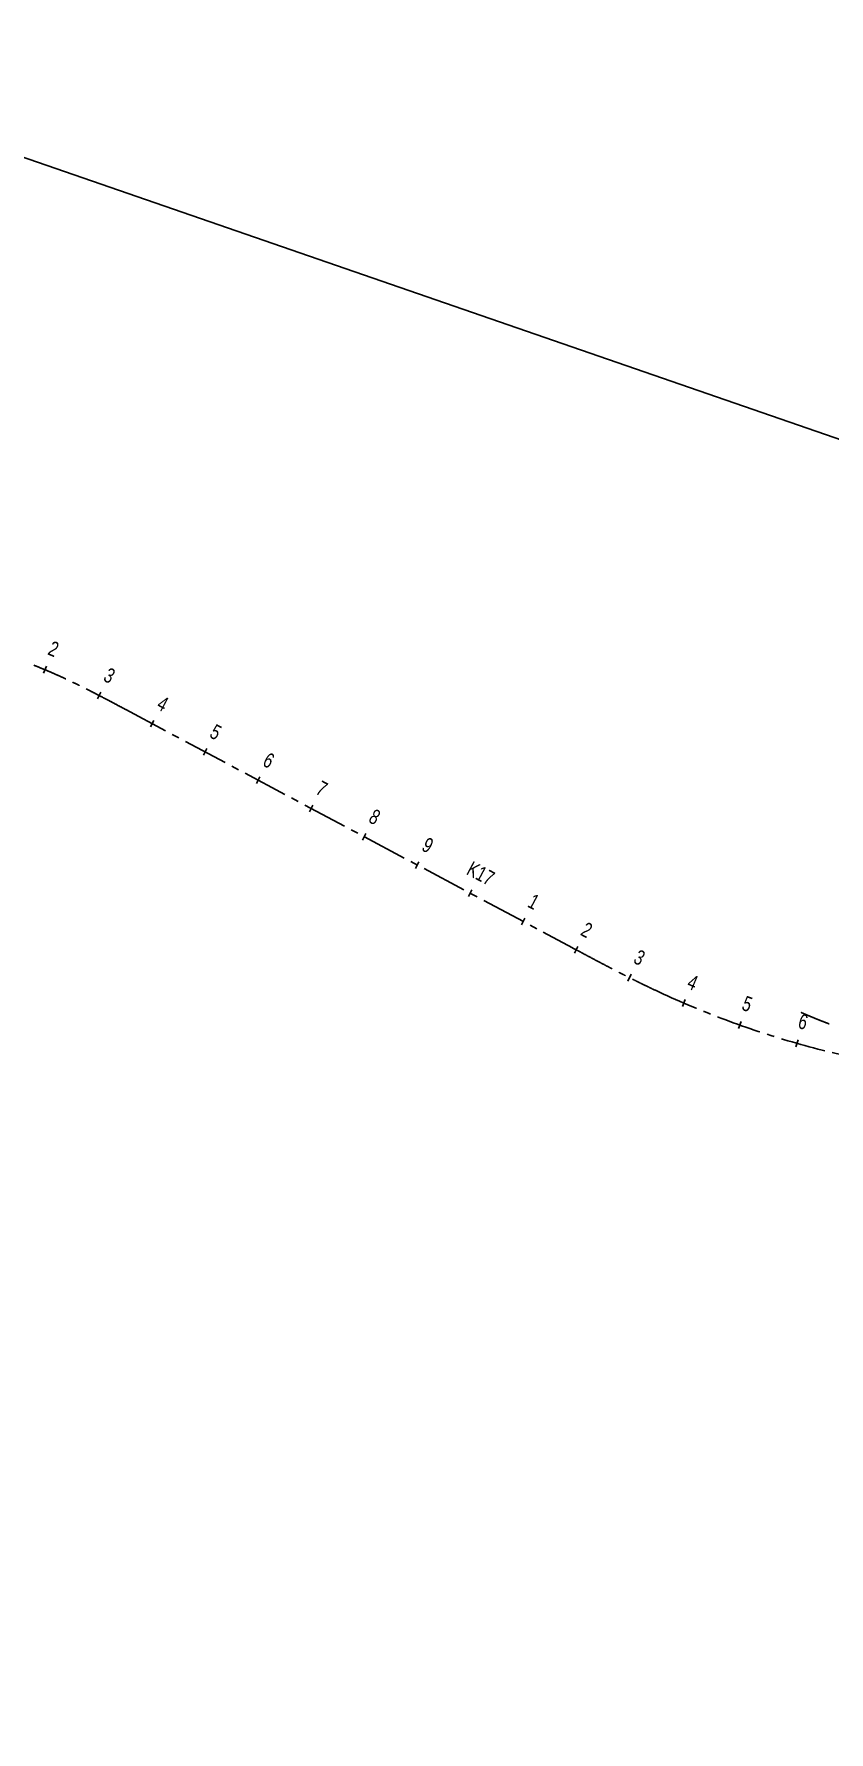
# Model space of a CAD drawing. Header units: millimetres. Extents: x 29316 to 52938, y 29851 to 35526.
# Drawn here: x 45470 to 46794, y 32284 to 35111 of the extents above; entities that cross this region are included whole.
import ezdxf
from ezdxf.enums import TextEntityAlignment as Align

# ---------------------------------------------------------------- set-up
doc = ezdxf.new("R2010")
doc.units = ezdxf.units.MM
doc.header["$MEASUREMENT"] = 0
doc.linetypes.add('CENTER2', pattern=[1.125, 0.75, -0.125, 0.125, -0.125])
doc.layers.get('0').update_dxf_attribs({"linetype": 'CONTINUOUS'})
doc.layers.add('平面分图边界', color=1, linetype='CONTINUOUS', plot=False)
doc.layers.add('标注_桩号', color=2, linetype='CONTINUOUS')
doc.layers.add('道路中线_A', color=7, linetype='CONTINUOUS')
doc.styles.get("Standard").update_dxf_attribs({"font": 'rc9.shx', "width": 0.75, "height": 6, "bigfont": 'hztxt.shx'})

msp = doc.modelspace()

# ---------------------------------------------------------------- linework, layer by layer
at = {"color": 1, "linetype": 'CENTER2', "ltscale": 100}
msp.add_line((45623.1, 33986.2), (46366.5, 33589.6), dxfattribs=at)
at = {"color": 1, "linetype": 'CENTER2', "ltscale": 100, "flags": 128}
for points in [[(45623.1, 33986.2), (45622.3, 33986.6), (45621.4, 33987.1), (45620.6, 33987.5), (45619.8, 33988), (45618.9, 33988.4), (45618.1, 33988.8), (45617.3, 33989.3), (45616.4, 33989.7), (45615.6, 33990.2), (45614.8, 33990.6), (45613.9, 33991.1), (45613.1, 33991.5), (45612.3, 33992), (45611.4, 33992.4), (45610.6, 33992.8), (45609.7, 33993.3), (45608.9, 33993.7), (45608.1, 33994.2), (45607.2, 33994.6), (45606.4, 33995.1), (45605.6, 33995.5), (45604.7, 33996), (45603.9, 33996.4), (45603.1, 33996.8), (45602.2, 33997.3), (45601.4, 33997.7), (45600.6, 33998.2), (45599.7, 33998.6), (45598.9, 33999), (45598.1, 33999.5), (45597.2, 33999.9), (45596.4, 34000.4), (45595.6, 34000.8), (45594.7, 34001.3), (45593.9, 34001.7), (45593.1, 34002.1), (45592.2, 34002.6), (45591.4, 34003), (45590.6, 34003.5), (45589.7, 34003.9), (45588.9, 34004.3), (45588, 34004.8), (45587.2, 34005.2), (45586.4, 34005.7), (45585.5, 34006.1), (45584.7, 34006.5), (45583.9, 34007), (45583, 34007.4), (45582.2, 34007.8), (45581.4, 34008.3), (45580.5, 34008.7), (45579.7, 34009.2), (45578.8, 34009.6), (45578, 34010), (45577.2, 34010.5), (45576.3, 34010.9), (45575.5, 34011.3), (45574.6, 34011.8), (45573.8, 34012.2), (45573, 34012.6), (45572.1, 34013.1), (45571.3, 34013.5), (45570.5, 34013.9), (45569.6, 34014.4), (45568.8, 34014.8), (45567.9, 34015.2), (45567.1, 34015.7), (45566.2, 34016.1), (45565.4, 34016.5), (45564.6, 34016.9), (45563.7, 34017.4), (45562.9, 34017.8), (45562, 34018.2), (45561.2, 34018.7), (45560.4, 34019.1), (45559.5, 34019.5), (45558.7, 34019.9), (45557.8, 34020.4), (45557, 34020.8), (45556.1, 34021.2), (45555.3, 34021.6), (45554.5, 34022.1), (45553.6, 34022.5), (45552.8, 34022.9), (45551.9, 34023.3), (45551.1, 34023.8), (45550.2, 34024.2), (45549.4, 34024.6), (45548.5, 34025), (45547.7, 34025.4), (45546.8, 34025.8), (45546, 34026.3), (45545.2, 34026.7), (45544.3, 34027.1), (45543.5, 34027.5), (45542.6, 34027.9), (45541.8, 34028.4), (45540.9, 34028.8), (45540.1, 34029.2), (45539.2, 34029.6), (45538.4, 34030), (45537.5, 34030.4), (45536.7, 34030.8), (45535.8, 34031.2), (45535, 34031.6), (45534.1, 34032.1), (45533.3, 34032.5), (45532.4, 34032.9), (45531.6, 34033.3), (45530.7, 34033.7), (45529.9, 34034.1), (45529, 34034.5), (45528.1, 34034.9), (45527.3, 34035.3), (45526.4, 34035.7), (45525.6, 34036.1), (45524.7, 34036.5), (45523.9, 34036.9), (45523, 34037.3), (45522.2, 34037.7), (45521.3, 34038.1), (45520.4, 34038.5), (45519.6, 34038.9), (45518.7, 34039.3), (45517.9, 34039.7), (45517, 34040.1), (45516.2, 34040.5), (45515.3, 34040.9), (45514.4, 34041.3), (45513.6, 34041.7), (45512.7, 34042.1), (45511.9, 34042.4), (45511, 34042.8), (45510.1, 34043.2), (45509.3, 34043.6), (45508.4, 34044), (45507.6, 34044.4), (45506.7, 34044.8), (45505.8, 34045.2), (45505, 34045.5), (45504.1, 34045.9), (45503.2, 34046.3), (45502.4, 34046.7), (45501.5, 34047.1), (45500.6, 34047.4), (45499.8, 34047.8), (45498.9, 34048.2), (45498, 34048.6), (45497.2, 34048.9), (45496.3, 34049.3), (45495.4, 34049.7), (45494.6, 34050.1), (45493.7, 34050.4), (45492.8, 34050.8), (45492, 34051.2), (45491.1, 34051.5), (45490.2, 34051.9), (45489.4, 34052.3), (45488.5, 34052.6), (45487.6, 34053), (45486.7, 34053.3), (45485.9, 34053.7), (45485, 34054.1), (45484.1, 34054.4), (45483.2, 34054.8), (45482.4, 34055.1), (45481.5, 34055.5), (45480.6, 34055.9), (45479.7, 34056.2), (45478.9, 34056.6), (45478, 34056.9), (45477.1, 34057.3), (45476.2, 34057.6), (45475.4, 34058), (45474.5, 34058.3), (45473.6, 34058.7), (45472.7, 34059), (45471.8, 34059.3), (45471, 34059.7), (45470.1, 34060), (45470.1, 34060)], [(46366.5, 33589.6), (46367.2, 33589.1), (46368, 33588.7), (46368.7, 33588.3), (46369.5, 33587.9), (46370.3, 33587.5), (46371, 33587.1), (46371.8, 33586.7), (46372.5, 33586.3), (46373.3, 33585.9), (46374.1, 33585.5), (46374.8, 33585.1), (46375.6, 33584.7), (46376.4, 33584.3), (46377.1, 33583.9), (46377.9, 33583.5), (46378.6, 33583.1), (46379.4, 33582.7), (46380.2, 33582.3), (46380.9, 33581.8), (46381.7, 33581.4), (46382.4, 33581), (46383.2, 33580.6), (46384, 33580.2), (46384.7, 33579.8), (46385.5, 33579.4), (46386.2, 33579), (46387, 33578.6), (46387.8, 33578.2), (46388.5, 33577.8), (46389.3, 33577.4), (46390, 33577), (46390.8, 33576.6), (46391.6, 33576.2), (46392.3, 33575.8), (46393.1, 33575.4), (46393.9, 33575), (46394.6, 33574.6), (46395.4, 33574.2), (46396.1, 33573.8), (46396.9, 33573.3), (46397.7, 33572.9), (46398.4, 33572.5), (46399.2, 33572.1), (46399.9, 33571.7), (46400.7, 33571.3), (46401.5, 33570.9), (46402.2, 33570.5), (46403, 33570.1), (46403.8, 33569.7), (46404.5, 33569.3), (46405.3, 33568.9), (46406, 33568.5), (46406.8, 33568.1), (46407.6, 33567.7), (46408.3, 33567.3), (46409.1, 33566.9), (46409.8, 33566.5), (46410.6, 33566.1), (46411.4, 33565.7), (46412.1, 33565.3), (46412.9, 33564.9), (46413.7, 33564.5), (46414.4, 33564.1), (46415.2, 33563.7), (46416, 33563.3), (46416.7, 33562.9), (46417.5, 33562.5), (46418.2, 33562.1), (46419, 33561.7), (46419.8, 33561.3), (46420.5, 33560.9), (46421.3, 33560.5), (46422.1, 33560.1), (46422.8, 33559.7), (46423.6, 33559.3), (46424.3, 33558.9), (46425.1, 33558.5), (46425.9, 33558.1), (46426.6, 33557.7), (46427.4, 33557.3), (46428.2, 33556.9), (46428.9, 33556.5), (46429.7, 33556.1), (46430.5, 33555.7), (46431.2, 33555.3), (46432, 33554.9), (46432.8, 33554.5), (46433.5, 33554.1), (46434.3, 33553.7), (46435.1, 33553.3), (46435.8, 33552.9), (46436.6, 33552.5), (46437.4, 33552.1), (46438.1, 33551.7), (46438.9, 33551.3), (46439.7, 33551), (46440.4, 33550.6), (46441.2, 33550.2), (46441.9, 33549.8), (46442.7, 33549.4), (46443.5, 33549), (46444.2, 33548.6), (46445, 33548.2), (46445.8, 33547.8), (46446.6, 33547.4), (46447.3, 33547), (46448.1, 33546.6), (46448.9, 33546.2), (46449.6, 33545.8), (46450.4, 33545.4), (46451.2, 33545.1), (46451.9, 33544.7), (46452.7, 33544.3), (46453.5, 33543.9), (46454.2, 33543.5), (46455, 33543.1), (46455.8, 33542.7), (46456.5, 33542.3), (46457.3, 33541.9), (46458.1, 33541.5), (46458.8, 33541.2), (46459.6, 33540.8), (46460.4, 33540.4), (46461.2, 33540), (46461.9, 33539.6), (46462.7, 33539.2), (46463.5, 33538.8), (46464.2, 33538.4), (46465, 33538.1), (46465.8, 33537.7), (46466.5, 33537.3), (46467.3, 33536.9), (46468.1, 33536.5), (46468.9, 33536.1), (46469.6, 33535.7), (46470.4, 33535.4), (46471.2, 33535), (46471.9, 33534.6), (46472.7, 33534.2), (46473.5, 33533.8), (46474.3, 33533.5), (46475, 33533.1), (46475.8, 33532.7), (46476.6, 33532.3), (46477.4, 33531.9), (46478.1, 33531.5), (46478.9, 33531.2), (46479.7, 33530.8), (46480.4, 33530.4), (46481.2, 33530), (46482, 33529.6), (46482.8, 33529.3), (46483.5, 33528.9), (46484.3, 33528.5), (46485.1, 33528.1), (46485.9, 33527.8), (46486.6, 33527.4), (46487.4, 33527), (46488.2, 33526.6), (46489, 33526.3), (46489.7, 33525.9), (46490.5, 33525.5), (46491.3, 33525.1), (46492.1, 33524.8), (46492.9, 33524.4), (46493.6, 33524), (46494.4, 33523.6), (46495.2, 33523.3), (46496, 33522.9), (46496.7, 33522.5), (46497.5, 33522.1), (46498.3, 33521.8), (46499.1, 33521.4), (46499.9, 33521), (46500.6, 33520.7), (46501.4, 33520.3), (46502.2, 33519.9), (46503, 33519.6), (46503.7, 33519.2), (46504.5, 33518.8), (46504.5, 33518.8)]]:
    msp.add_lwpolyline(points, dxfattribs=at)
at = {"color": 1, "linetype": 'CENTER2', "ltscale": 100}
msp.add_arc((47163.4, 34918.5), 1547, 244.7911, 262.2896, dxfattribs=at)
at = {"layer": '平面分图边界', "color": 2, "flags": 128}
msp.add_lwpolyline([(44857.4, 35111.3), (52938.3, 32318), (52085.6, 29851.2), (44004.7, 32644.5)], close=True, dxfattribs=at)
at = {"layer": '标注_桩号'}
for p, q in [((45490.7, 34058.5), (45485.9, 34046.9)), ((45581.4, 34015.3), (45575.7, 34004.2)), ((45669.8, 33968.3), (45663.9, 33957.3)), ((45758, 33921.3), (45752.1, 33910.2)), ((45846.2, 33874.2), (45840.4, 33863.2)), ((45934.5, 33827.1), (45928.6, 33816.1)), ((46022.7, 33780), (46016.8, 33769)), ((46110.9, 33733), (46105, 33721.9)), ((46199.2, 33685.9), (46193.3, 33674.9)), ((46287.4, 33638.8), (46281.5, 33627.8)), ((46375.6, 33591.8), (46369.7, 33580.7)), ((46464.1, 33545.5), (46458.5, 33534.3)), ((46554.3, 33503.3), (46549.4, 33491.8)), ((46647, 33466.9), (46642.8, 33455.1)), ((46741.9, 33436.5), (46738.4, 33424.5))]:
    msp.add_line(p, q, dxfattribs=at)
at = {"layer": '道路中线_A', "color": 6, "linetype": 'CENTER2', "ltscale": 100, "flags": 128}
msp.add_lwpolyline([(46747.2, 33481.8), (46747.5, 33481.7, -0.000001), (46747.7, 33481.6, -0.000002), (46748, 33481.5, -0.000003), (46748.2, 33481.4, -0.000003), (46748.5, 33481.3, -0.000004), (46748.7, 33481.2, -0.000005), (46749, 33481.1, -0.000006), (46749.2, 33481, -0.000007), (46749.5, 33480.9, -0.000007), (46749.8, 33480.7, -0.000008), (46750, 33480.6, -0.000009), (46750.3, 33480.5, -0.00001), (46750.5, 33480.4, -0.00001), (46750.8, 33480.3, -0.000011), (46751, 33480.2, -0.000012), (46751.3, 33480.1, -0.000013), (46751.5, 33480, -0.000014), (46751.8, 33479.9, -0.000014), (46752.1, 33479.8, -0.000015), (46752.3, 33479.7, -0.000016), (46752.6, 33479.6, -0.000017), (46752.8, 33479.4, -0.000017), (46753.1, 33479.3, -0.000018), (46753.3, 33479.2, -0.000019), (46753.6, 33479.1, -0.00002), (46753.8, 33479, -0.00002), (46754.1, 33478.9, -0.000021), (46754.4, 33478.8, -0.000022), (46754.6, 33478.7, -0.000023), (46754.9, 33478.6, -0.000024), (46755.1, 33478.5, -0.000024), (46755.4, 33478.4, -0.000025), (46755.6, 33478.3, -0.000026), (46755.9, 33478.1, -0.000027), (46756.2, 33478, -0.000027), (46756.4, 33477.9, -0.000028), (46756.7, 33477.8, -0.000029), (46756.9, 33477.7, -0.00003), (46757.2, 33477.6, -0.00003), (46757.4, 33477.5, -0.000031), (46757.7, 33477.4, -0.000032), (46757.9, 33477.3, -0.000033), (46758.2, 33477.2, -0.000034), (46758.5, 33477.1, -0.000034), (46758.7, 33477, -0.000035), (46759, 33476.8, -0.000036), (46759.2, 33476.7, -0.000037), (46759.5, 33476.6, -0.000037), (46759.7, 33476.5, -0.000038), (46760, 33476.4, -0.000039), (46760.2, 33476.3, -0.00004), (46760.5, 33476.2, -0.000041), (46760.8, 33476.1, -0.000041), (46761, 33476, -0.000042), (46761.3, 33475.9, -0.000043), (46761.5, 33475.8, -0.000044), (46761.8, 33475.7, -0.000044), (46762, 33475.6, -0.000045), (46762.3, 33475.4, -0.000046), (46762.6, 33475.3, -0.000047), (46762.8, 33475.2, -0.000047), (46763.1, 33475.1, -0.000048), (46763.3, 33475, -0.000049), (46763.6, 33474.9, -0.00005), (46763.8, 33474.8, -0.000051), (46764.1, 33474.7, -0.000051), (46764.3, 33474.6, -0.000052), (46764.6, 33474.5, -0.000053), (46764.9, 33474.4, -0.000054), (46765.1, 33474.3, -0.000054), (46765.4, 33474.2, -0.000055), (46765.6, 33474.1, -0.000056), (46765.9, 33473.9, -0.000057), (46766.1, 33473.8, -0.000057), (46766.4, 33473.7, -0.000058), (46766.7, 33473.6, -0.000059), (46766.9, 33473.5, -0.00006), (46767.2, 33473.4, -0.000061), (46767.4, 33473.3, -0.000061), (46767.7, 33473.2, -0.000062), (46767.9, 33473.1, -0.000063), (46768.2, 33473, -0.000064), (46768.5, 33472.9, -0.000064), (46768.7, 33472.8, -0.000065), (46769, 33472.7, -0.000066), (46769.2, 33472.6, -0.000067), (46769.5, 33472.5, -0.000068), (46769.7, 33472.4, -0.000068), (46770, 33472.3, -0.000069), (46770.2, 33472.1, -0.00007), (46770.5, 33472, -0.000071), (46770.8, 33471.9, -0.000071), (46771, 33471.8, -0.000072), (46771.3, 33471.7, -0.000073), (46771.5, 33471.6, -0.000074), (46771.8, 33471.5, -0.000074), (46772, 33471.4, -0.000075), (46772.3, 33471.3, -0.000076), (46772.6, 33471.2, -0.000077), (46772.8, 33471.1, -0.000078), (46773.1, 33471, -0.000078), (46773.3, 33470.9, -0.000079), (46773.6, 33470.8, -0.00008), (46773.8, 33470.7, -0.000081), (46774.1, 33470.6, -0.000081), (46774.4, 33470.5, -0.000082), (46774.6, 33470.4, -0.000083), (46774.9, 33470.3, -0.000084), (46775.1, 33470.2, -0.000084), (46775.4, 33470.1, -0.000085), (46775.7, 33469.9, -0.000086), (46775.9, 33469.8, -0.000087), (46776.2, 33469.7, -0.000088), (46776.4, 33469.6, -0.000088), (46776.7, 33469.5, -0.000089), (46776.9, 33469.4, -0.00009), (46777.2, 33469.3, -0.000091), (46777.5, 33469.2, -0.000091), (46777.7, 33469.1, -0.000092), (46778, 33469, -0.000093), (46778.2, 33468.9, -0.000094), (46778.5, 33468.8, -0.000095), (46778.7, 33468.7, -0.000095), (46779, 33468.6, -0.000096), (46779.3, 33468.5, -0.000097), (46779.5, 33468.4, -0.000098), (46779.8, 33468.3, -0.000098), (46780, 33468.2, -0.000099), (46780.3, 33468.1, -0.0001), (46780.6, 33468, -0.000101), (46780.8, 33467.9, -0.000101), (46781.1, 33467.8, -0.000102), (46781.3, 33467.7, -0.000103), (46781.6, 33467.6, -0.000104), (46781.8, 33467.5, -0.000105), (46782.1, 33467.4, -0.000105), (46782.4, 33467.3, -0.000106), (46782.6, 33467.2, -0.000107), (46782.9, 33467.1, -0.000108), (46783.1, 33467, -0.000108), (46783.4, 33466.9, -0.000109), (46783.7, 33466.8, -0.00011), (46783.9, 33466.7, -0.000111), (46784.2, 33466.6, -0.000111), (46784.4, 33466.5, -0.000112), (46784.7, 33466.4, -0.000113), (46785, 33466.3, -0.000114), (46785.2, 33466.2, -0.000115), (46785.5, 33466.1, -0.000115), (46785.7, 33466, -0.000116), (46786, 33465.9, -0.000117), (46786.2, 33465.8, -0.000118), (46786.5, 33465.7, -0.000118), (46786.8, 33465.6, -0.000119), (46787, 33465.5, -0.00012), (46787.3, 33465.4, -0.000121), (46787.5, 33465.3, -0.000122), (46787.8, 33465.2, -0.000122), (46788.1, 33465.1, -0.000123), (46788.3, 33465, -0.000124), (46788.6, 33464.9, -0.000125), (46788.8, 33464.8, -0.000125), (46789.1, 33464.7, -0.000126), (46789.4, 33464.6, -0.000127), (46789.6, 33464.5, -0.000128), (46789.9, 33464.4, -0.000128), (46790.1, 33464.3, -0.000129), (46790.4, 33464.2, -0.00013), (46790.7, 33464.1, -0.000131), (46790.9, 33464, -0.000132), (46791.2, 33463.9, -0.000132), (46791.4, 33463.8, -0.000133), (46791.7, 33463.7, -0.000134), (46792, 33463.6, -0.000135), (46792.2, 33463.5, -0.000135), (46792.5, 33463.4, -0.000136), (46792.7, 33463.3, -0.000137), (46793, 33463.2, -0.000138), (46793.3, 33463.1, -0.000139), (46793.5, 33463)], format="xyb", dxfattribs=at)

# ---------------------------------------------------------------- texts
at = {"layer": '标注_桩号', "width": 0.75}
for s, rotation, p in [('2', 337.363, (45497.9, 34075.8)), ('3', 332.5294, (45590.1, 34031.9)), ('4', 331.918, (45678.6, 33984.9)), ('5', 331.918, (45766.8, 33937.8)), ('6', 331.918, (45855.1, 33890.7)), ('7', 331.918, (45943.3, 33843.7)), ('8', 331.918, (46031.5, 33796.6)), ('9', 331.918, (46119.8, 33749.5)), ('K17', 331.918, (46208, 33702.4)), ('1', 331.918, (46296.2, 33655.4)), ('2', 331.924, (46384.4, 33608.3)), ('3', 333.2856, (46472.5, 33562.3)), ('4', 336.7131, (46561.7, 33520.5)), ('5', 340.4168, (46653.3, 33484.5)), ('6', 344.1206, (46747, 33454.6))]:
    msp.add_text(s, height=25, rotation=rotation, dxfattribs=at).set_placement(p, align=Align.CENTER)

doc.saveas('drawing.dxf')
